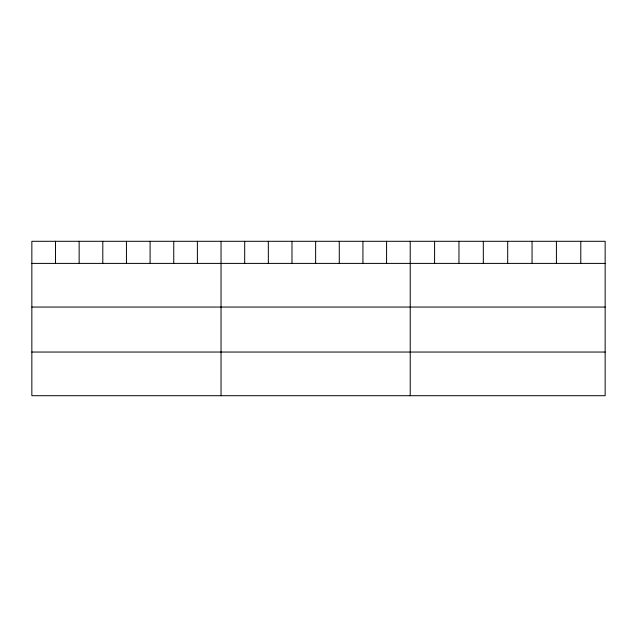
<?xml version="1.0" encoding="UTF-8"?>
<svg xmlns="http://www.w3.org/2000/svg" width="637" height="637" viewBox="0 0 637 637"><rect width="100%" height="100%" fill="white"/><g stroke="black" fill="none" stroke-linecap="round" stroke-linejoin="round"><path stroke-width="0.96" d="M605.15 263.399L605.15 395.704L31.85 395.704L31.85 241.296L605.15 241.296L605.15 263.399L31.85 263.399M31.85 307.058L605.15 307.058M31.85 352.046L605.15 352.046M580.785 241.296L580.785 263.399M556.419 241.296L556.419 263.399M532.054 241.296L532.054 263.399M507.689 241.296L507.689 263.399M483.324 241.296L483.324 263.399M458.959 241.296L458.959 263.399M434.593 241.296L434.593 263.399M410.228 241.296L410.228 395.704M386.579 241.296L386.579 263.399M362.931 241.296L362.931 263.399M339.282 241.296L339.282 263.399M315.633 241.296L315.633 263.399M291.985 241.296L291.985 263.399M268.336 241.296L268.336 263.399M244.688 241.296L244.688 263.399M221.039 241.296L221.039 395.704M197.39 241.296L197.39 263.399M173.742 241.296L173.742 263.399M150.093 241.296L150.093 263.399M126.445 241.296L126.445 263.399M102.796 241.296L102.796 263.399M79.147 241.296L79.147 263.399M55.499 241.296L55.499 263.399"/></g></svg>
